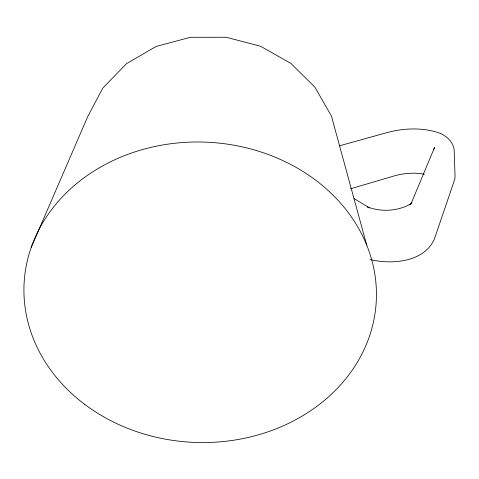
<?xml version="1.0" encoding="UTF-8"?>
<svg xmlns="http://www.w3.org/2000/svg" width="479" height="479" viewBox="0 0 479 479"><rect width="100%" height="100%" fill="white"/><g stroke="black" fill="none" stroke-linecap="round" stroke-linejoin="round"><path stroke-width="0.72" d="M433.639 149.855L434.567 147.418L411.114 203.533M31.165 247.523L87.591 116.9L102.734 88.184L126.45 63.719L156.28 46.391L190.432 37.296L226.166 37.26L260.57 46.259L290.903 63.426L314.913 87.184L331.438 116.074L366.692 245.068M411.976 202.629L409.557 204.761L411.497 203.503C398.486 211.173 381.583 212.341 367.519 206.958L369.525 207.898L353.993 198.534M350.538 188.792L394.714 175.787C404.306 173.147 414.503 172.398 424.316 174.17M339.198 145.897L387.679 132.42C404.025 128.144 421.712 127.42 437.956 132.527C446.41 135.359 454.433 142.407 454.242 151.957L455.05 176.673L454.781 179.2L434.417 238.949C424.238 262.336 391.594 264.833 369.956 259.468M84.705 404.366A176.308 150.226 2.6 0 0 373.243 322.918A176.308 150.226 2.6 0 0 142.586 149.538A176.308 150.226 2.6 0 0 84.705 404.366"/></g></svg>
